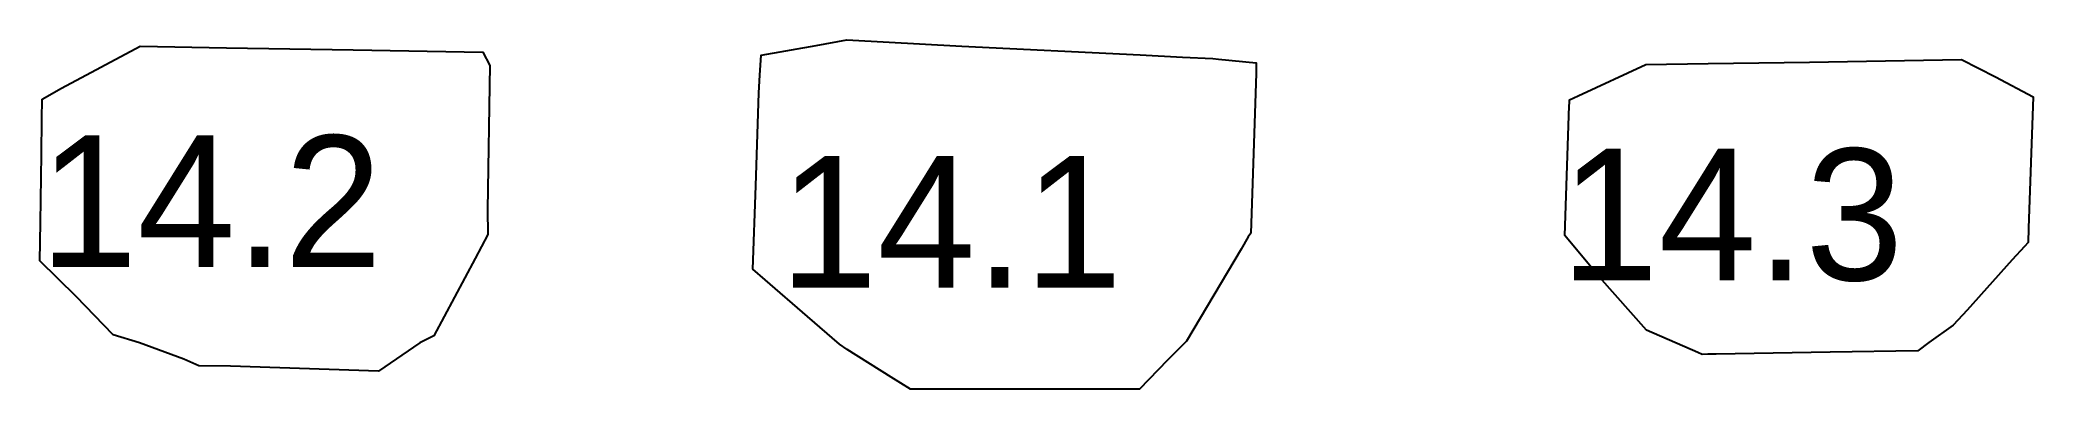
# Model space of a CAD drawing. Extents: x 62.9 to 138.7, y 22.9 to 36.1.
import ezdxf

# ---------------------------------------------------------------- set-up
doc = ezdxf.new("R2010")
doc.units = 0
doc.layers.get('0').update_dxf_attribs({"color": 255, "linetype": 'CONTINUOUS'})

msp = doc.modelspace()

# ---------------------------------------------------------------- linework, layer by layer
at = {"color": 1}
for points in [[(63.0283, 33.8641), (63.7724, 34.2777), (66.7604, 35.8748), (70.0391, 35.8174), (74.852, 35.7352), (79.7646, 35.6518), (80.0396, 35.1476), (79.9515, 29.6688), (79.9581, 28.7201), (79.4806, 27.8183), (77.9047, 24.8757), (77.3803, 24.609), (75.8072, 23.5314), (70.1827, 23.7238), (68.9783, 23.7371), (68.4154, 23.985), (66.7296, 24.6108), (65.7297, 24.9114), (64.3212, 26.3649), (62.9464, 27.7299), (62.9682, 29.1844), (63.0026, 31.7627), (63.0199, 33.1085)], [(108.567, 28.169), (106.495, 24.672), (105.769, 23.9498), (104.714, 22.854), (101.71, 22.8535), (96.0161, 22.8526), (95.283, 23.3109), (93.6134, 24.3546), (93.3154, 24.5634), (92.1015, 25.6136), (90.4886, 27.0089), (90.0297, 27.4072), (90.1401, 30.576), (90.2548, 34.1008), (90.2975, 34.7702), (90.345, 35.5415), (92.4257, 35.9021), (93.6, 36.1161), (97.962, 35.8829), (104.733, 35.5466), (106.343, 35.4635), (107.502, 35.4077), (107.716, 35.3857), (109.147, 35.249), (109.137, 34.8406), (108.935, 28.7779), (108.834, 28.6303)], [(137.861, 27.7584), (136.141, 25.8535), (135.609, 25.2794), (134.695, 24.6179), (134.275, 24.3049), (130.937, 24.2513), (126.617, 24.182), (126.298, 24.1768), (126.076, 24.1733), (125.92, 24.2438), (123.97, 25.0931), (122.176, 27.0982), (120.87, 28.6917), (121.033, 33.6137), (121.037, 33.7247), (121.04, 33.8355), (121.366, 33.9872), (123.938, 35.181), (126.309, 35.2177), (130.154, 35.2703), (135.929, 35.3645), (137.224, 34.7139), (138.652, 33.95), (138.481, 28.9676), (138.463, 28.4155), (138.323, 28.2671)]]:
    msp.add_lwpolyline(points, close=True, dxfattribs=at)

# ---------------------------------------------------------------- texts
for s, p in [('14.2', (62.9342, 27.4865)), ('14.3', (120.709, 26.9871)), ('14.1', (91.04, 26.7114))]:
    msp.add_text(s, height=5).set_placement(p)

doc.saveas('drawing.dxf')
